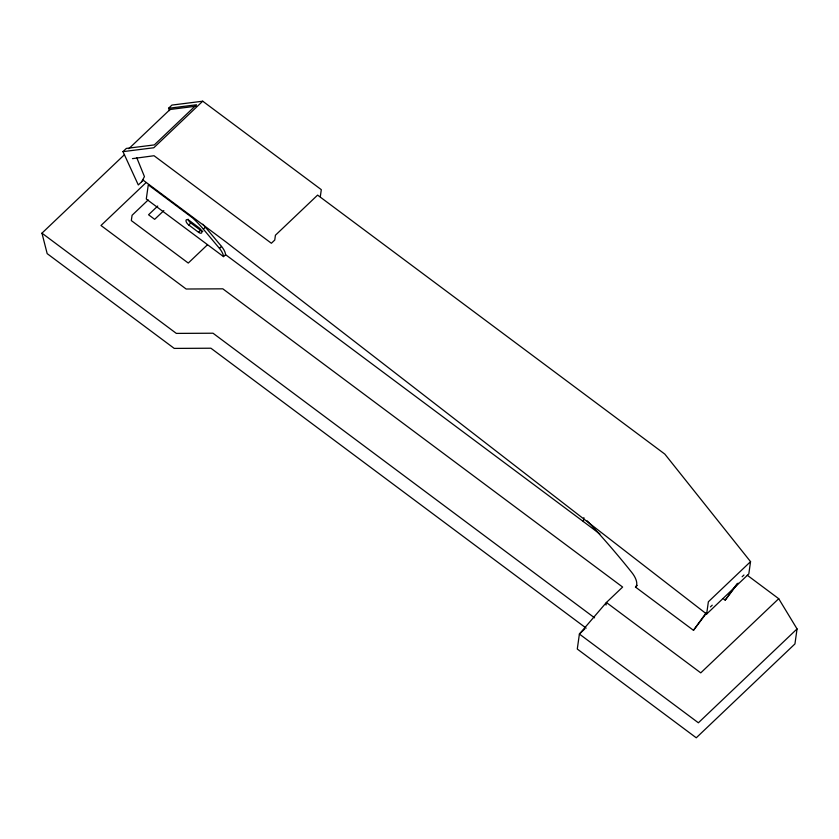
<?xml version="1.0" encoding="UTF-8"?>
<svg xmlns="http://www.w3.org/2000/svg" width="839" height="839" viewBox="0 0 839 839"><rect width="100%" height="100%" fill="white"/><g stroke="black" fill="none" stroke-linecap="round" stroke-linejoin="round"><path stroke-width="1.26" d="M320.309 196.714L321.306 189.656L202.734 101.204L171.922 105.085L168.545 108.294L169.625 110.643M599.906 533.992L583.336 521.533L583.881 517.642M606.041 605.066L606.398 602.486L622.632 587.059L222.817 288.826L186.143 289.015L100.984 225.492L146.08 182.598M142.703 179.84L226.362 242.24L706.637 614.054L708.368 601.773L750.548 561.648L664.824 454.098L317.603 195.109L275.423 235.235L274.752 240.048L271.375 243.258L154.03 155.729L132.468 158.644M750.548 561.648L748.818 573.928L706.637 614.054M778.718 598.7L797.05 628.925L794.942 643.922L696.265 737.796L577.284 649.04L579.392 634.043L606.398 602.486L700.754 672.868L778.718 598.7L747.266 575.239M141.676 181.748L144.444 176.61L136.799 157.795M587.216 520.893A406.296 188.691 46.4 0 1 631.819 572.502A16.067 7.457 46.4 0 1 635.48 587.069L693.475 630.32L706.008 613.005M706.333 613.33L693.475 630.32M723.113 598.606L725.19 600.147L736.988 583.85M738.047 583.157L725.19 600.147M143.553 179.966L138.299 184.958L122.987 151.639L126.364 148.419L154.324 144.906L196.504 104.781L168.545 108.294M128.807 148.713L170.055 109.479L196.137 106.196M586.167 628.138L210.904 348.216L174.229 348.405L47.173 253.63L41.95 233.158L124.497 154.628M202.734 101.204L153.799 147.758L122.987 151.639M148.199 199.944L132.069 215.287L131.324 220.584L188.261 263.058L207.243 244.998M157.722 206.048L148.555 214.774L154.67 219.325L163.836 210.61M188.744 224.967A4.006 1.856 46.4 0 1 185.996 220.479A4.006 1.856 46.4 0 1 189.362 220.552L199.137 227.851A4.006 1.856 46.4 0 1 201.884 232.34A4.006 1.856 46.4 0 1 198.518 232.267L188.744 224.967L190.799 223.017L200.573 230.306A4.006 1.856 46.4 0 0 202.828 231.27M198.518 232.267L200.573 230.306M205.44 227.233L221.527 246.435A11.987 5.569 46.4 0 1 225.586 254.678L223.531 256.629A11.987 5.569 46.4 0 0 219.472 248.396L203.384 229.183L205.44 227.233A53.203 24.709 46.4 0 0 202.818 224.212M219.472 248.396L221.527 246.435M584.804 628.893L579.392 634.043L698.373 722.788L797.05 628.925M635.48 587.069L637.283 585.36M710.434 606.901L712.238 605.181M742.148 576.729L743.952 575.019M225.586 254.678L583.336 521.533M223.531 256.629L146.29 199.021L148.283 184.853L192.267 217.658A53.203 24.709 46.4 0 1 203.384 229.183M594.568 617.829L213.012 333.219L176.337 333.398L41.95 233.158M190.799 223.017A4.006 1.856 46.4 0 1 188.072 219.178"/></g></svg>
